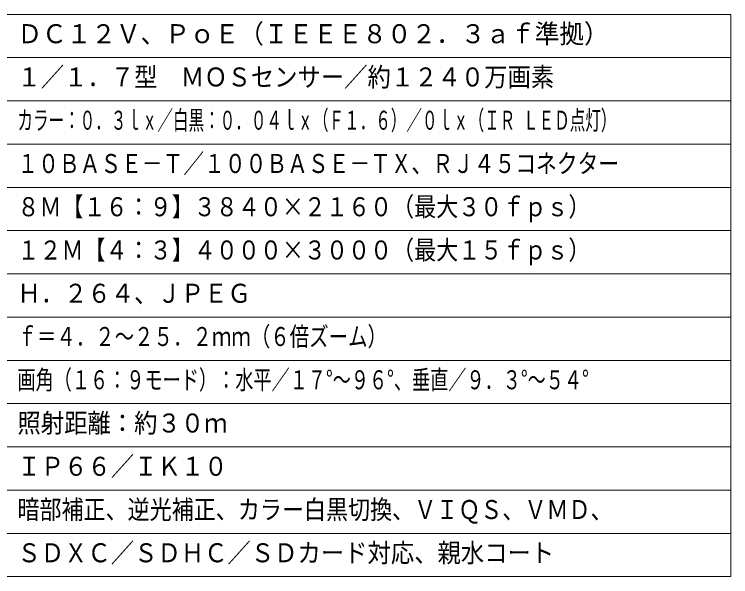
# Model space of a CAD drawing. Units: millimetres, scale not verified. Extents: x -62 to 63, y -57 to 57.
# Drawn here: x -20.3 to 62.5, y -56.6 to 8.4 of the extents above; entities that cross this region are included whole.
import ezdxf
from ezdxf.enums import TextEntityAlignment as Align

# ---------------------------------------------------------------- set-up
doc = ezdxf.new("R2010")
doc.units = ezdxf.units.MM
doc.header["$LTSCALE"] = 0.125
doc.layers.add('0-2_MOJI1', color=7, linetype='Continuous')
doc.layers.add('0-3_WAKU', color=1, linetype='Continuous', lineweight=18)
doc.styles.add('ＭＳ ゴシック', font='')
doc.styles.get('ＭＳ ゴシック').set_extended_font_data('MS Gothic')

msp = doc.modelspace()

# ---------------------------------------------------------------- linework, layer by layer
at = {"layer": '0-3_WAKU', "color": 4}
for p, q in [((-62.4907, 8.3561), (62.5093, 8.3561)), ((62.5093, -56.6439), (62.5093, 8.3561)), ((-62.4907, -56.6439), (62.5093, -56.6439))]:
    msp.add_line(p, q, dxfattribs=at)
at = {"layer": '0-3_WAKU'}
for p, q in [((-62.4907, 3.3561), (62.5093, 3.3561)), ((-62.4907, -1.6439), (62.5093, -1.6439)), ((-62.4907, -6.6439), (62.5093, -6.6439)), ((62.5093, -11.6439), (-62.4907, -11.6439)), ((62.5093, -16.6439), (-62.4907, -16.6439)), ((62.5093, -21.6439), (-62.4907, -21.6439)), ((-62.4907, -26.6439), (62.5093, -26.6439)), ((-62.4907, -31.6439), (62.5093, -31.6439)), ((-62.4907, -36.6439), (62.5093, -36.6439)), ((-62.4907, -41.6439), (62.5093, -41.6439)), ((-62.4907, -46.6439), (62.5093, -46.6439)), ((-62.4907, -51.6439), (62.5093, -51.6439))]:
    msp.add_line(p, q, dxfattribs=at)

# ---------------------------------------------------------------- texts
at = {"layer": '0-2_MOJI1', "style": 'ＭＳ ゴシック'}
for s, width, p in [('ＤＣ１２Ｖ、ＰｏＥ（ＩＥＥＥ８０２．３ａｆ準拠）', 0.95, (-19.9907, 4.3561)), ('１／１．７型\u3000ＭＯＳセンサー／約１２４０万画素', 0.9, (-19.9907, -0.6439)), ('カラー：０．３ｌｘ／白黒：０．０４ｌｘ（Ｆ１．６）／０ｌｘ（ＩＲ ＬＥＤ点灯）', 0.6, (-19.9907, -5.6439)), ('１０ＢＡＳＥ－Ｔ／１００ＢＡＳＥ－ＴＸ、ＲＪ４５コネクター', 0.8, (-19.9907, -10.6439)), ('８Ｍ【１６：９】３８４０×２１６０（最大３０ｆｐｓ）', 0.85, (-19.9907, -15.6439)), ('１２Ｍ【４：３】４０００×３０００（最大１５ｆｐｓ）', 0.85, (-19.9907, -20.6439)), ('Ｈ．２６４、ＪＰＥＧ', 0.9, (-19.9907, -25.6439)), ('ｆ＝４．２～２５．２ｍｍ（６倍ズーム）', 0.75, (-19.9907, -30.6439)), ('画角（１６：９モード）：水平／１７°～９６°、垂直／９．３°～５４°', 0.7, (-19.9907, -35.6439)), ('照射距離：約３０ｍ', 0.9, (-19.9907, -40.6439)), ('ＩＰ６６／ＩＫ１０', 0.9, (-19.9907, -45.6439)), ('暗部補正、逆光補正、カラー白黒切換、ＶＩＱＳ、ＶＭＤ、', 0.85, (-19.9907, -50.6439)), ('ＳＤＸＣ／ＳＤＨＣ／ＳＤカード対応、親水コート', 0.9, (-19.9907, -55.6439))]:
    msp.add_text(s, height=2.199, dxfattribs=dict(at, width=width)).set_placement(p, align=Align.BOTTOM_LEFT)

doc.saveas('drawing.dxf')
